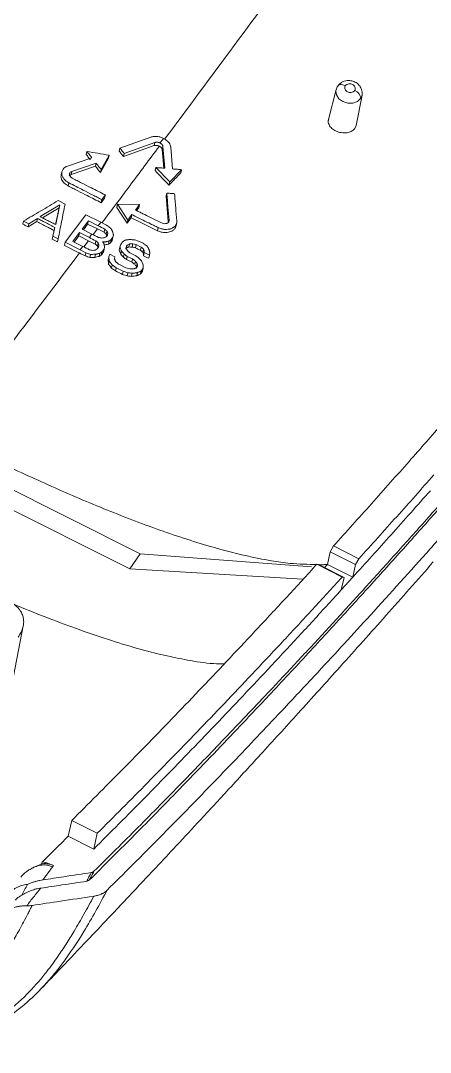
# Model space of a CAD drawing. Header units: inches. Extents: x 1631 to 3663, y 1126 to 1454.
# Drawn here: x 2001.33 to 2016.92, y 1200.53 to 1239.83 of the extents above; entities that cross this region are included whole.
import ezdxf

# ---------------------------------------------------------------- set-up
doc = ezdxf.new("R2010")
doc.units = ezdxf.units.IN
doc.header["$LTSCALE"] = 15

msp = doc.modelspace()

# ---------------------------------------------------------------- linework, layer by layer
at = {"color": 7, "linetype": 'Continuous', "lineweight": 15}
for p, q in [((2013.332, 1237.202), (2013.043, 1236.061)), ((2014.097, 1235.834), (2014.318, 1236.983)), ((2014.091, 1235.835), (2014.046, 1235.72)), ((2005.102, 1234.976), (2006.277, 1235.388)), ((2006.439, 1235.185), (2005.265, 1234.772)), ((2006.413, 1235.066), (2006.439, 1235.185)), ((2003.85, 1234.846), (2003.823, 1234.727)), ((2005.102, 1234.976), (2005.076, 1234.857)), ((2005.238, 1234.653), (2006.413, 1235.066)), ((2005.265, 1234.772), (2005.238, 1234.653)), ((2006.744, 1235.032), (2006.717, 1234.913)), ((2006.775, 1234.209), (2006.717, 1234.913)), ((2006.812, 1234.205), (2006.744, 1235.032)), ((2007.038, 1235.006), (2007.106, 1234.179)), ((2003.111, 1234.287), (2004.039, 1234.606)), ((2004.201, 1234.401), (2003.273, 1234.081)), ((2004.201, 1234.401), (2004.174, 1234.282)), ((2004.364, 1234.044), (2004.666, 1234.584)), ((2004.692, 1234.703), (2004.39, 1234.163)), ((2004.692, 1234.703), (2004.666, 1234.584)), ((2002.898, 1234.073), (2002.871, 1233.953)), ((2003.247, 1233.962), (2004.174, 1234.282)), ((2003.273, 1234.081), (2003.247, 1233.962)), ((2004.39, 1234.163), (2004.364, 1234.044)), ((2006.442, 1234.116), (2006.468, 1234.235)), ((2007.001, 1233.683), (2006.468, 1234.235)), ((2007.449, 1234.15), (2007.001, 1233.683)), ((2007.423, 1234.031), (2007.449, 1234.15)), ((2003.136, 1233.533), (2003.162, 1233.652)), ((2006.974, 1233.564), (2007.001, 1233.683)), ((2004.552, 1233.186), (2004.421, 1233.01)), ((2004.552, 1233.186), (2004.526, 1233.067)), ((2006.864, 1233.141), (2006.89, 1233.26)), ((2002.819, 1232.814), (2002.071, 1232.363)), ((2002.663, 1232.059), (2002.819, 1232.814)), ((2002.755, 1232.971), (2003.018, 1232.836)), ((2002.819, 1232.814), (2002.792, 1232.695)), ((2004.394, 1232.891), (2004.526, 1233.067)), ((2004.421, 1233.01), (2004.394, 1232.891)), ((2005.014, 1232.833), (2004.987, 1232.714)), ((2005.41, 1232.233), (2005.014, 1232.833)), ((2005.014, 1232.833), (2005.849, 1232.818)), ((2005.849, 1232.818), (2005.695, 1232.613)), ((2005.822, 1232.699), (2005.849, 1232.818)), ((2006.945, 1232.173), (2006.864, 1233.141)), ((2002.163, 1232.315), (2002.792, 1232.695)), ((2002.792, 1232.695), (2002.661, 1232.059)), ((2003.02, 1231.383), (2003.808, 1232.434)), ((2003.808, 1232.434), (2004.379, 1232.146)), ((2005.564, 1232.438), (2005.411, 1232.233)), ((2005.537, 1232.319), (2005.564, 1232.438)), ((2005.822, 1232.699), (2005.741, 1232.591)), ((2001.441, 1232.193), (2001.415, 1232.074)), ((2001.638, 1232.091), (2001.441, 1232.193)), ((2001.612, 1231.972), (2001.944, 1232.171)), ((2001.638, 1232.091), (2001.612, 1231.972)), ((2001.971, 1232.29), (2001.638, 1232.091)), ((2001.971, 1232.29), (2001.944, 1232.171)), ((2003.905, 1232.2), (2003.67, 1231.887)), ((2003.716, 1231.864), (2003.878, 1232.08)), ((2003.905, 1232.2), (2003.878, 1232.08)), ((2003.878, 1232.08), (2004.252, 1231.893)), ((2004.278, 1232.012), (2003.905, 1232.2)), ((2004.379, 1232.146), (2004.599, 1232.036)), ((2005.384, 1232.114), (2005.41, 1232.233)), ((2007.238, 1231.991), (2007.267, 1232.121)), ((2002.602, 1231.833), (2002.533, 1231.498)), ((2002.559, 1231.617), (2002.533, 1231.498)), ((2002.559, 1231.617), (2002.629, 1231.952)), ((2002.757, 1231.517), (2002.559, 1231.617)), ((2002.602, 1231.833), (2002.629, 1231.952)), ((2003.569, 1231.752), (2003.318, 1231.417)), ((2003.364, 1231.394), (2003.543, 1231.633)), ((2003.569, 1231.752), (2003.543, 1231.633)), ((2003.543, 1231.633), (2003.916, 1231.445)), ((2003.943, 1231.564), (2003.569, 1231.752)), ((2003.67, 1231.886), (2004.043, 1231.699)), ((2004.252, 1231.893), (2004.504, 1231.766)), ((2004.531, 1231.885), (2004.504, 1231.766)), ((2004.613, 1231.813), (2004.586, 1231.694)), ((2004.628, 1231.652), (2004.595, 1231.607)), ((2004.645, 1231.735), (2004.619, 1231.616)), ((2004.86, 1231.659), (2004.843, 1231.575)), ((2006.536, 1231.826), (2006.562, 1231.945)), ((2002.533, 1231.498), (2002.73, 1231.398)), ((2002.757, 1231.517), (2002.73, 1231.398)), ((2003.02, 1231.383), (2002.994, 1231.264)), ((2002.994, 1231.264), (2003.565, 1230.976)), ((2003.591, 1231.096), (2003.02, 1231.383)), ((2003.318, 1231.417), (2003.692, 1231.229)), ((2003.916, 1231.445), (2004.169, 1231.319)), ((2004.169, 1231.319), (2004.196, 1231.438)), ((2004.293, 1231.205), (2004.243, 1231.138)), ((2004.278, 1231.366), (2004.251, 1231.247)), ((2004.31, 1231.288), (2004.284, 1231.169)), ((2004.525, 1231.212), (2004.508, 1231.128)), ((2004.666, 1231.316), (2004.693, 1231.436)), ((2004.776, 1231.486), (2004.693, 1231.436)), ((2004.749, 1231.367), (2004.776, 1231.486)), ((2004.816, 1231.456), (2004.749, 1231.367)), ((2004.843, 1231.575), (2004.776, 1231.486)), ((2004.816, 1231.456), (2004.843, 1231.575)), ((2005.078, 1231.081), (2005.105, 1231.2)), ((2005.105, 1231.2), (2005.139, 1231.307)), ((2005.139, 1231.306), (2005.206, 1231.396)), ((2005.206, 1231.396), (2005.306, 1231.469)), ((2005.354, 1231.231), (2005.336, 1231.147)), ((2005.387, 1231.276), (2005.354, 1231.231)), ((2005.361, 1231.156), (2005.387, 1231.276)), ((2005.47, 1231.326), (2005.387, 1231.275)), ((2005.444, 1231.207), (2005.47, 1231.326)), ((2005.577, 1231.203), (2005.603, 1231.322)), ((2005.719, 1231.296), (2005.603, 1231.322)), ((2005.671, 1231.473), (2005.819, 1231.43)), ((2005.697, 1231.176), (2005.719, 1231.296)), ((2005.917, 1231.199), (2005.719, 1231.296)), ((2005.819, 1231.43), (2005.985, 1231.349)), ((2005.891, 1231.079), (2005.917, 1231.199)), ((2003.811, 1230.985), (2003.591, 1231.096)), ((2003.784, 1230.866), (2003.811, 1230.985)), ((2003.966, 1230.806), (2003.993, 1230.925)), ((2004.148, 1230.807), (2004.175, 1230.926)), ((2004.314, 1230.847), (2004.341, 1230.966)), ((2004.424, 1231.017), (2004.341, 1230.966)), ((2004.397, 1230.898), (2004.424, 1231.017)), ((2004.508, 1231.128), (2004.424, 1231.017)), ((2004.481, 1231.009), (2004.508, 1231.128)), ((2004.661, 1230.706), (2004.687, 1230.825)), ((2004.687, 1230.825), (2004.721, 1230.931)), ((2004.703, 1230.664), (2004.687, 1230.825)), ((2004.721, 1230.931), (2004.919, 1230.833)), ((2004.919, 1230.833), (2004.902, 1230.749)), ((2005.143, 1230.927), (2005.17, 1231.046)), ((2005.242, 1230.817), (2005.268, 1230.936)), ((2005.336, 1231.147), (2005.402, 1231.054)), ((2005.384, 1230.849), (2005.357, 1230.73)), ((2005.582, 1230.752), (2005.384, 1230.849)), ((2005.484, 1230.983), (2005.683, 1230.886)), ((2005.973, 1231.009), (2006, 1231.128)), ((2006.005, 1230.871), (2006.032, 1230.99)), ((2006.006, 1230.932), (2006.032, 1231.051)), ((2006.032, 1230.99), (2006.032, 1231.051)), ((2006.23, 1230.894), (2006.032, 1230.99)), ((2006.204, 1230.774), (2006.23, 1230.894)), ((2006.247, 1230.977), (2006.23, 1230.894)), ((2004.676, 1230.545), (2004.703, 1230.664)), ((2004.791, 1230.397), (2004.818, 1230.516)), ((2004.939, 1230.293), (2004.966, 1230.412)), ((2005.23, 1230.283), (2004.966, 1230.412)), ((2005.066, 1230.546), (2005.331, 1230.417)), ((2005.331, 1230.417), (2005.48, 1230.374)), ((2005.556, 1230.632), (2005.582, 1230.752)), ((2005.671, 1230.546), (2005.697, 1230.665)), ((2005.729, 1230.405), (2005.779, 1230.472)), ((2005.737, 1230.453), (2005.763, 1230.572)), ((2005.831, 1230.783), (2005.93, 1230.674)), ((2005.93, 1230.674), (2005.995, 1230.52)), ((2005.204, 1230.164), (2005.23, 1230.283)), ((2005.412, 1230.225), (2005.23, 1230.283)), ((2005.386, 1230.105), (2005.412, 1230.225)), ((2005.551, 1230.086), (2005.578, 1230.205)), ((2005.751, 1230.111), (2005.777, 1230.23)), ((2005.883, 1230.168), (2005.91, 1230.287)), ((2005.994, 1230.399), (2005.91, 1230.287)), ((2005.967, 1230.279), (2005.994, 1230.399)), ((2005.88, 1219.519), (1998.313, 1223.318)), ((1997.923, 1222.74), (2005.489, 1218.942)), ((2013.233, 1219.818), (2013.111, 1219.594)), ((2014.199, 1219.333), (2013.233, 1219.818)), ((2005.489, 1218.942), (2005.88, 1219.519)), ((2012.401, 1219.022), (2005.88, 1219.519)), ((2013.11, 1219.594), (2013.003, 1219.113)), ((2013.11, 1219.594), (2014.076, 1219.109)), ((2012.597, 1219.119), (2013.563, 1218.634)), ((2012.668, 1219.107), (2012.597, 1219.119)), ((2013.633, 1218.623), (2012.668, 1219.107)), ((2013.003, 1219.113), (2012.895, 1218.994)), ((2013.003, 1219.113), (2013.969, 1218.629)), ((2014.076, 1219.109), (2013.969, 1218.629)), ((2014.199, 1219.333), (2014.076, 1219.109)), ((2005.489, 1218.942), (2012.071, 1218.548)), ((2013.526, 1218.142), (2013.969, 1218.629)), ((2013.526, 1218.142), (2013.633, 1218.623)), ((2013.633, 1218.623), (2013.563, 1218.634)), ((2000.614, 1212.544), (2001.429, 1216.773)), ((2003.273, 1209.363), (2003.139, 1208.762)), ((2003.273, 1209.363), (2004.244, 1208.876)), ((2004.244, 1208.876), (2004.11, 1208.274)), ((2003.139, 1208.762), (2004.11, 1208.274)), ((2002.538, 1207.594), (2002.578, 1207.644))]:
    msp.add_line(p, q, dxfattribs=at)
at = {"color": 8, "linetype": 'Continuous', "lineweight": 15}
for p, q in [((2014.318, 1236.983), (2014.267, 1236.86)), ((2006.966, 1232.168), (2006.978, 1232.222)), ((2004.252, 1231.893), (2004.089, 1231.676)), ((2003.916, 1231.445), (2003.737, 1231.207))]:
    msp.add_line(p, q, dxfattribs=at)
at = {"color": 7, "linetype": 'Continuous', "lineweight": 15, "flags": 128}
for points in [[(2014.267, 1236.86), (2014.145, 1236.746), (2013.973, 1236.684), (2013.779, 1236.682), (2013.592, 1236.741), (2013.439, 1236.852), (2013.345, 1236.999), (2013.324, 1237.158), (2013.379, 1237.306)], [(2013.379, 1237.306), (2013.393, 1237.337), (2013.415, 1237.362), (2013.447, 1237.38), (2013.485, 1237.39), (2013.53, 1237.391), (2013.579, 1237.384), (2013.63, 1237.37), (2013.681, 1237.347)]]:
    msp.add_lwpolyline(points, dxfattribs=at)
at = {"color": 7, "linetype": 'Continuous', "lineweight": 15}
msp.add_arc((2013.921, 1236.841), 0.347, 3.1862, 69.5197, dxfattribs=at)
for points, knots in [([(1981.642, 1239.317), (1981.941, 1239.78), (1982.544, 1240.713), (1983.463, 1242.125), (1984.402, 1243.555), (1985.356, 1244.999), (1986.8, 1247.169), (1989.466, 1251.125), (1992.549, 1255.589), (1995.496, 1259.763), (1997.591, 1262.69), (1999.4, 1265.195), (2001.627, 1268.266), (2003.797, 1271.257), (2006.501, 1275.008), (2008.951, 1278.424), (2011.506, 1282.008), (2013.57, 1284.925), (2015.213, 1287.266), (2016.436, 1289.018), (2017.853, 1291.061), (2019.402, 1293.312), (2021.001, 1295.66), (2022.072, 1297.249), (2022.73, 1298.229), (2023.176, 1298.897), (2023.757, 1299.769), (2024.473, 1300.849), (2024.996, 1301.643), (2025.28, 1302.074)], [0, 0, 0, 0, 0.024375, 0.04917, 0.074294, 0.09966, 0.125172, 0.188406, 0.307867, 0.360243, 0.408706, 0.462731, 0.492231, 0.568902, 0.616084, 0.678306, 0.732544, 0.780526, 0.80657, 0.832262, 0.853489, 0.890057, 0.922134, 0.945079, 0.950988, 0.959422, 0.970385, 0.983897, 1, 1, 1, 1]), ([(1982.405, 1239.225), (1982.661, 1239.622), (1983.197, 1240.452), (1984.043, 1241.752), (1984.964, 1243.159), (1987.14, 1246.457), (1990.167, 1250.949), (1993.562, 1255.849), (1996.308, 1259.741), (1999.106, 1263.647), (2002.717, 1268.621), (2006.085, 1273.275), (2008.863, 1277.145), (2010.473, 1279.396), (2011.749, 1281.188), (2012.716, 1282.55), (2013.651, 1283.872), (2014.999, 1285.781), (2016.714, 1288.227), (2018.757, 1291.173), (2020.581, 1293.83), (2022.162, 1296.158), (2023.476, 1298.112), (2024.515, 1299.67), (2025.281, 1300.825), (2025.7, 1301.461), (2025.865, 1301.71)], [0, 0, 0, 0, 0.0210198, 0.0438951, 0.0686716, 0.0953806, 0.2180661, 0.3058069, 0.3544958, 0.4242617, 0.5132229, 0.6163416, 0.6603651, 0.7005883, 0.7221531, 0.7425558, 0.7620306, 0.7807628, 0.825918, 0.8659005, 0.9013625, 0.9316361, 0.9565163, 0.9761728, 0.9906733, 1, 1, 1, 1]), ([(2014.321, 1236.999), (2014.324, 1237.035), (2014.329, 1237.102), (2014.303, 1237.221), (2014.233, 1237.354), (2014.118, 1237.455), (2013.99, 1237.519), (2013.875, 1237.546), (2013.75, 1237.548), (2013.634, 1237.524), (2013.514, 1237.468), (2013.457, 1237.404), (2013.427, 1237.37)], [0, 0, 0, 0, 0.0828463, 0.1573735, 0.2774097, 0.4223316, 0.4969399, 0.6101186, 0.68694, 0.7786206, 0.8842062, 1, 1, 1, 1]), ([(2013.427, 1237.37), (2013.404, 1237.342), (2013.356, 1237.285), (2013.337, 1237.214), (2013.327, 1237.178)], [0, 0, 0, 0, 0.4992877, 1, 1, 1, 1]), ([(2014.042, 1237.166), (2014.015, 1237.127), (2013.962, 1237.098), (2013.853, 1237.086), (2013.803, 1237.1), (2013.733, 1237.135), (2013.694, 1237.166), (2013.652, 1237.253), (2013.655, 1237.308), (2013.681, 1237.347)], [0, 0, 0, 0, 0.25, 0.25, 0.5, 0.5, 0.75, 0.75, 1, 1, 1, 1]), ([(2013.681, 1237.347), (2013.708, 1237.387), (2013.762, 1237.415), (2013.87, 1237.427), (2013.921, 1237.413), (2013.991, 1237.378), (2014.03, 1237.347), (2014.071, 1237.26), (2014.069, 1237.206), (2014.042, 1237.166)], [0, 0, 0, 0, 0.25, 0.25, 0.5, 0.5, 0.75, 0.75, 1, 1, 1, 1]), ([(2013.051, 1236.058), (2013.045, 1236.045), (2013.019, 1235.986), (2013.048, 1235.887), (2013.107, 1235.788), (2013.191, 1235.699), (2013.329, 1235.61), (2013.53, 1235.551), (2013.737, 1235.549), (2013.889, 1235.594), (2013.989, 1235.656), (2014.026, 1235.698), (2014.046, 1235.72)], [0, 0, 0, 0, 0.041044, 0.178791, 0.253308, 0.323747, 0.45181, 0.587845, 0.722813, 0.85286, 0.924343, 1, 1, 1, 1]), ([(2006.277, 1235.388), (2006.297, 1235.394), (2006.337, 1235.406), (2006.401, 1235.416), (2006.466, 1235.419), (2006.531, 1235.414), (2006.595, 1235.404), (2006.655, 1235.389), (2006.713, 1235.369), (2006.749, 1235.352), (2006.767, 1235.344)], [0, 0, 0, 0, 0.137509, 0.271384, 0.401652, 0.528341, 0.651485, 0.771117, 0.887274, 1, 1, 1, 1]), ([(2006.439, 1235.185), (2006.452, 1235.188), (2006.478, 1235.196), (2006.52, 1235.197), (2006.561, 1235.193), (2006.6, 1235.183), (2006.624, 1235.172), (2006.635, 1235.167)], [0, 0, 0, 0, 0.2191556, 0.4286112, 0.6284796, 0.8188918, 1, 1, 1, 1]), ([(2006.635, 1235.167), (2006.645, 1235.162), (2006.665, 1235.151), (2006.691, 1235.13), (2006.716, 1235.104), (2006.737, 1235.07), (2006.741, 1235.045), (2006.744, 1235.032)], [0, 0, 0, 0, 0.16668, 0.330982, 0.498143, 0.748545, 1, 1, 1, 1]), ([(2006.767, 1235.344), (2006.767, 1235.344), (2006.795, 1235.33), (2006.85, 1235.297), (2006.922, 1235.237), (2006.981, 1235.167), (2007.024, 1235.088), (2007.033, 1235.033), (2007.038, 1235.006)], [0, 0, 0, 0, 0.00061, 0.182899, 0.373841, 0.573586, 0.782267, 1, 1, 1, 1]), ([(2004.039, 1234.606), (2004.029, 1234.618), (2004.011, 1234.64), (2003.975, 1234.683), (2003.935, 1234.739), (2003.89, 1234.796), (2003.863, 1234.829), (2003.85, 1234.846)], [0, 0, 0, 0, 0.145187, 0.288789, 0.571836, 0.784428, 1, 1, 1, 1]), ([(2003.85, 1234.846), (2003.988, 1234.822), (2004.269, 1234.774), (2004.55, 1234.727), (2004.692, 1234.703)], [0, 0, 0, 0, 0.493327, 1, 1, 1, 1]), ([(2005.076, 1234.857), (2005.084, 1234.847), (2005.099, 1234.828), (2005.131, 1234.792), (2005.165, 1234.743), (2005.203, 1234.694), (2005.227, 1234.667), (2005.238, 1234.653)], [0, 0, 0, 0, 0.144461, 0.288922, 0.57403, 0.786636, 1, 1, 1, 1]), ([(2005.265, 1234.772), (2005.257, 1234.782), (2005.241, 1234.802), (2005.209, 1234.837), (2005.176, 1234.886), (2005.137, 1234.935), (2005.114, 1234.962), (2005.102, 1234.976)], [0, 0, 0, 0, 0.145855, 0.291709, 0.574589, 0.78595, 1, 1, 1, 1]), ([(2006.609, 1235.048), (2006.597, 1235.053), (2006.574, 1235.064), (2006.534, 1235.074), (2006.493, 1235.078), (2006.451, 1235.076), (2006.426, 1235.069), (2006.413, 1235.066)], [0, 0, 0, 0, 0.182782, 0.374032, 0.5739, 0.782518, 1, 1, 1, 1]), ([(2006.717, 1234.913), (2006.716, 1234.921), (2006.713, 1234.938), (2006.702, 1234.964), (2006.683, 1234.992), (2006.653, 1235.023), (2006.624, 1235.039), (2006.609, 1235.048)], [0, 0, 0, 0, 0.1683872, 0.3338317, 0.5014966, 0.7510372, 1, 1, 1, 1]), ([(2003.823, 1234.727), (2003.853, 1234.69), (2003.9, 1234.632), (2003.951, 1234.56), (2003.975, 1234.533), (2003.98, 1234.526)], [0, 0, 0, 0, 0.559796, 0.898713, 1, 1, 1, 1]), ([(2004.39, 1234.163), (2004.381, 1234.174), (2004.363, 1234.197), (2004.326, 1234.239), (2004.287, 1234.295), (2004.242, 1234.352), (2004.215, 1234.385), (2004.201, 1234.401)], [0, 0, 0, 0, 0.144585, 0.28765, 0.569917, 0.782848, 1, 1, 1, 1]), ([(2002.874, 1233.953), (2002.87, 1233.938), (2002.857, 1233.883), (2002.878, 1233.796), (2002.927, 1233.706), (2003.001, 1233.616), (2003.082, 1233.566), (2003.136, 1233.533)], [0, 0, 0, 0, 0.104092, 0.380933, 0.540179, 0.696599, 1, 1, 1, 1]), ([(2003.162, 1233.652), (2003.144, 1233.662), (2003.108, 1233.682), (2003.058, 1233.718), (2003.013, 1233.758), (2002.974, 1233.801), (2002.941, 1233.847), (2002.91, 1233.907), (2002.889, 1233.984), (2002.891, 1234.081), (2002.925, 1234.14), (2002.943, 1234.171)], [0, 0, 0, 0, 0.080349, 0.1615793, 0.2437215, 0.3268055, 0.4108597, 0.4959121, 0.6392706, 0.8072987, 1, 1, 1, 1]), ([(2003.206, 1234.035), (2003.201, 1234.027), (2003.19, 1234.011), (2003.184, 1233.984), (2003.185, 1233.955), (2003.197, 1233.916), (2003.228, 1233.868), (2003.272, 1233.841), (2003.294, 1233.827)], [0, 0, 0, 0, 0.128614, 0.251965, 0.375092, 0.503033, 0.75198, 1, 1, 1, 1]), ([(2003.273, 1234.081), (2003.26, 1234.076), (2003.232, 1234.064), (2003.215, 1234.045), (2003.206, 1234.035)], [0, 0, 0, 0, 0.499674, 1, 1, 1, 1]), ([(2004.174, 1234.282), (2004.183, 1234.271), (2004.202, 1234.249), (2004.238, 1234.206), (2004.278, 1234.149), (2004.323, 1234.093), (2004.35, 1234.06), (2004.364, 1234.044)], [0, 0, 0, 0, 0.144479, 0.287962, 0.572976, 0.785967, 1, 1, 1, 1]), ([(2006.974, 1233.564), (2006.884, 1233.658), (2006.706, 1233.841), (2006.529, 1234.026), (2006.442, 1234.116)], [0, 0, 0, 0, 0.510879, 1, 1, 1, 1]), ([(2006.468, 1234.235), (2006.485, 1234.233), (2006.517, 1234.23), (2006.581, 1234.221), (2006.656, 1234.22), (2006.738, 1234.213), (2006.787, 1234.208), (2006.812, 1234.205)], [0, 0, 0, 0, 0.14407, 0.286641, 0.568095, 0.781306, 1, 1, 1, 1]), ([(2007.106, 1234.179), (2007.122, 1234.178), (2007.155, 1234.174), (2007.219, 1234.166), (2007.294, 1234.165), (2007.376, 1234.158), (2007.425, 1234.153), (2007.449, 1234.15)], [0, 0, 0, 0, 0.144421, 0.287349, 0.569442, 0.782468, 1, 1, 1, 1]), ([(2004.421, 1233.01), (2004.362, 1233.04), (2004.244, 1233.1), (2004.007, 1233.223), (2003.737, 1233.356), (2003.435, 1233.51), (2003.254, 1233.604), (2003.162, 1233.652)], [0, 0, 0, 0, 0.14067, 0.28134, 0.565924, 0.781812, 1, 1, 1, 1]), ([(2003.294, 1233.827), (2003.355, 1233.796), (2003.476, 1233.733), (2003.718, 1233.607), (2003.989, 1233.473), (2004.287, 1233.322), (2004.464, 1233.231), (2004.552, 1233.186)], [0, 0, 0, 0, 0.145232, 0.290465, 0.576883, 0.789367, 1, 1, 1, 1]), ([(2003.136, 1233.533), (2003.197, 1233.501), (2003.318, 1233.439), (2003.56, 1233.313), (2003.831, 1233.179), (2004.129, 1233.027), (2004.306, 1232.936), (2004.394, 1232.891)], [0, 0, 0, 0, 0.145251, 0.290503, 0.57691, 0.789377, 1, 1, 1, 1]), ([(2006.978, 1232.222), (2006.963, 1232.392), (2006.934, 1232.738), (2006.905, 1233.084), (2006.89, 1233.26)], [0, 0, 0, 0, 0.494208, 1, 1, 1, 1]), ([(2006.89, 1233.26), (2006.904, 1233.259), (2006.933, 1233.256), (2006.988, 1233.248), (2007.053, 1233.248), (2007.122, 1233.242), (2007.164, 1233.237), (2007.185, 1233.235)], [0, 0, 0, 0, 0.145678, 0.291357, 0.574521, 0.786079, 1, 1, 1, 1]), ([(2007.185, 1233.235), (2007.199, 1233.06), (2007.229, 1232.714), (2007.258, 1232.369), (2007.272, 1232.198)], [0, 0, 0, 0, 0.505506, 1, 1, 1, 1]), ([(2016.111, 1223.04), (2016.54, 1223.527), (2017.399, 1224.502), (2018.679, 1225.973), (2019.954, 1227.452), (2021.223, 1228.939), (2022.485, 1230.433), (2023.742, 1231.935), (2024.574, 1232.942), (2024.991, 1233.446)], [0, 0, 0, 0, 0.142916, 0.285811, 0.428684, 0.571539, 0.714375, 0.857195, 1, 1, 1, 1]), ([(2001.441, 1232.193), (2001.658, 1232.321), (2002.096, 1232.58), (2002.534, 1232.84), (2002.755, 1232.971)], [0, 0, 0, 0, 0.4958492, 1, 1, 1, 1]), ([(2003.018, 1232.836), (2002.974, 1232.615), (2002.887, 1232.175), (2002.8, 1231.736), (2002.757, 1231.517)], [0, 0, 0, 0, 0.500589, 1, 1, 1, 1]), ([(2005.384, 1232.114), (2005.317, 1232.215), (2005.184, 1232.415), (2005.052, 1232.615), (2004.987, 1232.714)], [0, 0, 0, 0, 0.508452, 1, 1, 1, 1]), ([(2006.562, 1231.945), (2006.514, 1231.969), (2006.418, 1232.016), (2006.226, 1232.108), (2006.012, 1232.217), (2005.776, 1232.334), (2005.634, 1232.403), (2005.564, 1232.438)], [0, 0, 0, 0, 0.144723, 0.289446, 0.575609, 0.788466, 1, 1, 1, 1]), ([(2005.695, 1232.613), (2005.742, 1232.59), (2005.837, 1232.543), (2006.027, 1232.451), (2006.241, 1232.342), (2006.479, 1232.225), (2006.622, 1232.155), (2006.694, 1232.121)], [0, 0, 0, 0, 0.142434, 0.284868, 0.570356, 0.784934, 1, 1, 1, 1]), ([(2001.415, 1232.074), (2001.433, 1232.064), (2001.471, 1232.044), (2001.537, 1232.011), (2001.584, 1231.986), (2001.612, 1231.971)], [0, 0, 0, 0, 0.287896, 0.574073, 1, 1, 1, 1]), ([(2001.944, 1232.171), (2001.976, 1232.155), (2002.039, 1232.122), (2002.165, 1232.055), (2002.307, 1231.986), (2002.463, 1231.906), (2002.556, 1231.857), (2002.602, 1231.833)], [0, 0, 0, 0, 0.144657, 0.289314, 0.575323, 0.788212, 1, 1, 1, 1]), ([(2002.629, 1231.952), (2002.597, 1231.969), (2002.534, 1232.001), (2002.408, 1232.067), (2002.267, 1232.137), (2002.111, 1232.217), (2002.017, 1232.266), (2001.971, 1232.29)], [0, 0, 0, 0, 0.143827, 0.287654, 0.5736, 0.7868, 1, 1, 1, 1]), ([(2002.071, 1232.363), (2002.099, 1232.348), (2002.155, 1232.319), (2002.266, 1232.26), (2002.394, 1232.197), (2002.535, 1232.125), (2002.62, 1232.081), (2002.663, 1232.059)], [0, 0, 0, 0, 0.141959, 0.283918, 0.568854, 0.783769, 1, 1, 1, 1]), ([(2004.599, 1232.036), (2004.606, 1232.031), (2004.62, 1232.021), (2004.648, 1232.002), (2004.69, 1231.97), (2004.725, 1231.945), (2004.747, 1231.931)], [0, 0, 0, 0, 0.141989, 0.283978, 0.569082, 1, 1, 1, 1]), ([(2007.222, 1232.023), (2007.212, 1232.01), (2007.191, 1231.986), (2007.153, 1231.955), (2007.111, 1231.93), (2007.068, 1231.91), (2007.024, 1231.895), (2006.981, 1231.885), (2006.911, 1231.874), (2006.811, 1231.873), (2006.68, 1231.895), (2006.601, 1231.929), (2006.562, 1231.945)], [0, 0, 0, 0, 0.085421, 0.166299, 0.242636, 0.314436, 0.381702, 0.444439, 0.502654, 0.672288, 0.837991, 1, 1, 1, 1]), ([(2006.958, 1232.152), (2006.951, 1232.144), (2006.938, 1232.129), (2006.911, 1232.112), (2006.879, 1232.1), (2006.832, 1232.091), (2006.766, 1232.092), (2006.718, 1232.111), (2006.694, 1232.121)], [0, 0, 0, 0, 0.130565, 0.255379, 0.379625, 0.508526, 0.754673, 1, 1, 1, 1]), ([(2006.978, 1232.222), (2006.978, 1232.209), (2006.978, 1232.184), (2006.964, 1232.163), (2006.958, 1232.152)], [0, 0, 0, 0, 0.5010351, 1, 1, 1, 1]), ([(2007.239, 1232.002), (2007.238, 1231.997), (2007.236, 1231.961), (2007.214, 1231.931), (2007.195, 1231.904)], [0, 0, 0, 0, 0.140631, 1, 1, 1, 1]), ([(2004.504, 1231.766), (2004.508, 1231.762), (2004.516, 1231.756), (2004.532, 1231.743), (2004.555, 1231.72), (2004.575, 1231.704), (2004.586, 1231.694)], [0, 0, 0, 0, 0.142588, 0.285177, 0.568423, 1, 1, 1, 1]), ([(2004.586, 1231.694), (2004.588, 1231.69), (2004.591, 1231.683), (2004.598, 1231.67), (2004.604, 1231.65), (2004.612, 1231.632), (2004.616, 1231.622), (2004.619, 1231.616)], [0, 0, 0, 0, 0.146191, 0.292381, 0.568163, 0.778116, 1, 1, 1, 1]), ([(2004.747, 1231.931), (2004.75, 1231.925), (2004.758, 1231.912), (2004.774, 1231.89), (2004.791, 1231.856), (2004.81, 1231.825), (2004.822, 1231.807), (2004.828, 1231.798)], [0, 0, 0, 0, 0.144156, 0.288312, 0.571983, 0.784356, 1, 1, 1, 1]), ([(2004.828, 1231.798), (2004.83, 1231.791), (2004.833, 1231.779), (2004.84, 1231.756), (2004.845, 1231.72), (2004.853, 1231.686), (2004.858, 1231.668), (2004.86, 1231.659)], [0, 0, 0, 0, 0.145629, 0.28863, 0.570597, 0.782207, 1, 1, 1, 1]), ([(2007.195, 1231.904), (2007.185, 1231.891), (2007.164, 1231.866), (2007.124, 1231.834), (2007.071, 1231.802), (2007, 1231.775), (2006.911, 1231.757), (2006.816, 1231.753), (2006.719, 1231.764), (2006.624, 1231.787), (2006.565, 1231.813), (2006.536, 1231.826)], [0, 0, 0, 0, 0.084763, 0.168626, 0.253044, 0.379154, 0.504817, 0.629486, 0.753968, 0.876983, 1, 1, 1, 1]), ([(2004.169, 1231.319), (2004.173, 1231.315), (2004.181, 1231.308), (2004.197, 1231.296), (2004.22, 1231.273), (2004.239, 1231.257), (2004.251, 1231.247)], [0, 0, 0, 0, 0.142595, 0.285191, 0.568399, 1, 1, 1, 1]), ([(2004.251, 1231.247), (2004.253, 1231.243), (2004.256, 1231.236), (2004.263, 1231.223), (2004.269, 1231.203), (2004.277, 1231.185), (2004.281, 1231.175), (2004.284, 1231.169)], [0, 0, 0, 0, 0.146132, 0.292264, 0.567841, 0.77781, 1, 1, 1, 1]), ([(2004.527, 1231.395), (2004.523, 1231.396), (2004.515, 1231.397), (2004.499, 1231.4), (2004.475, 1231.401), (2004.455, 1231.404), (2004.444, 1231.406)], [0, 0, 0, 0, 0.144074, 0.288148, 0.573189, 1, 1, 1, 1]), ([(2004.444, 1231.406), (2004.446, 1231.403), (2004.451, 1231.398), (2004.46, 1231.389), (2004.471, 1231.375), (2004.482, 1231.361), (2004.489, 1231.354), (2004.493, 1231.351)], [0, 0, 0, 0, 0.143916, 0.287832, 0.570589, 0.785294, 1, 1, 1, 1]), ([(2004.493, 1231.351), (2004.495, 1231.344), (2004.498, 1231.332), (2004.504, 1231.309), (2004.51, 1231.273), (2004.518, 1231.239), (2004.523, 1231.221), (2004.525, 1231.212)], [0, 0, 0, 0, 0.145605, 0.288563, 0.570446, 0.782058, 1, 1, 1, 1]), ([(2004.693, 1231.436), (2004.684, 1231.434), (2004.669, 1231.43), (2004.638, 1231.426), (2004.601, 1231.411), (2004.561, 1231.402), (2004.538, 1231.398), (2004.527, 1231.395)], [0, 0, 0, 0, 0.147167, 0.291342, 0.574221, 0.784904, 1, 1, 1, 1]), ([(2005.17, 1231.046), (2005.166, 1231.053), (2005.16, 1231.068), (2005.147, 1231.094), (2005.134, 1231.133), (2005.119, 1231.17), (2005.11, 1231.19), (2005.105, 1231.2)], [0, 0, 0, 0, 0.151848, 0.297799, 0.573886, 0.781615, 1, 1, 1, 1]), ([(2005.306, 1231.469), (2005.316, 1231.47), (2005.335, 1231.472), (2005.372, 1231.473), (2005.416, 1231.484), (2005.463, 1231.49), (2005.491, 1231.492), (2005.505, 1231.493)], [0, 0, 0, 0, 0.150127, 0.29561, 0.574133, 0.783158, 1, 1, 1, 1]), ([(2005.603, 1231.322), (2005.597, 1231.322), (2005.584, 1231.323), (2005.559, 1231.325), (2005.53, 1231.323), (2005.498, 1231.324), (2005.48, 1231.326), (2005.47, 1231.326)], [0, 0, 0, 0, 0.144313, 0.288625, 0.573343, 0.785897, 1, 1, 1, 1]), ([(2005.505, 1231.493), (2005.513, 1231.492), (2005.529, 1231.49), (2005.56, 1231.484), (2005.596, 1231.483), (2005.635, 1231.478), (2005.659, 1231.474), (2005.671, 1231.473)], [0, 0, 0, 0, 0.144606, 0.289212, 0.572374, 0.784787, 1, 1, 1, 1]), ([(2006, 1231.128), (2005.996, 1231.131), (2005.988, 1231.138), (2005.972, 1231.15), (2005.954, 1231.167), (2005.935, 1231.185), (2005.923, 1231.194), (2005.917, 1231.199)], [0, 0, 0, 0, 0.144547, 0.289094, 0.571401, 0.785701, 1, 1, 1, 1]), ([(2005.985, 1231.349), (2005.992, 1231.344), (2006.006, 1231.334), (2006.034, 1231.316), (2006.066, 1231.292), (2006.101, 1231.267), (2006.122, 1231.253), (2006.133, 1231.246)], [0, 0, 0, 0, 0.141957, 0.283914, 0.568612, 0.784306, 1, 1, 1, 1]), ([(2006.133, 1231.246), (2006.137, 1231.24), (2006.145, 1231.228), (2006.161, 1231.206), (2006.178, 1231.172), (2006.197, 1231.14), (2006.209, 1231.123), (2006.215, 1231.114)], [0, 0, 0, 0, 0.144707, 0.287478, 0.57041, 0.782767, 1, 1, 1, 1]), ([(2003.993, 1230.925), (2003.975, 1230.931), (2003.941, 1230.943), (2003.88, 1230.962), (2003.837, 1230.976), (2003.811, 1230.985)], [0, 0, 0, 0, 0.28574, 0.571218, 1, 1, 1, 1]), ([(2004.175, 1230.926), (2004.166, 1230.926), (2004.148, 1230.926), (2004.114, 1230.929), (2004.074, 1230.924), (2004.031, 1230.924), (2004.005, 1230.925), (2003.993, 1230.925)], [0, 0, 0, 0, 0.145277, 0.290555, 0.574941, 0.786544, 1, 1, 1, 1]), ([(2004.341, 1230.966), (2004.333, 1230.965), (2004.317, 1230.961), (2004.286, 1230.957), (2004.249, 1230.942), (2004.209, 1230.933), (2004.186, 1230.929), (2004.175, 1230.926)], [0, 0, 0, 0, 0.14747, 0.291826, 0.57474, 0.785213, 1, 1, 1, 1]), ([(2005.268, 1230.936), (2005.264, 1230.941), (2005.254, 1230.952), (2005.235, 1230.97), (2005.215, 1230.998), (2005.191, 1231.024), (2005.177, 1231.038), (2005.17, 1231.046)], [0, 0, 0, 0, 0.145736, 0.291472, 0.5722649, 0.7833492, 1, 1, 1, 1]), ([(2005.384, 1230.849), (2005.378, 1230.853), (2005.367, 1230.861), (2005.345, 1230.876), (2005.321, 1230.897), (2005.293, 1230.919), (2005.277, 1230.93), (2005.268, 1230.936)], [0, 0, 0, 0, 0.143819, 0.287637, 0.571211, 0.785606, 1, 1, 1, 1]), ([(2005.402, 1231.054), (2005.406, 1231.05), (2005.414, 1231.044), (2005.43, 1231.031), (2005.447, 1231.014), (2005.467, 1230.997), (2005.478, 1230.987), (2005.484, 1230.983)], [0, 0, 0, 0, 0.143493, 0.286986, 0.571813, 0.785906, 1, 1, 1, 1]), ([(2005.683, 1230.886), (2005.69, 1230.881), (2005.704, 1230.871), (2005.732, 1230.853), (2005.763, 1230.829), (2005.799, 1230.804), (2005.82, 1230.79), (2005.831, 1230.783)], [0, 0, 0, 0, 0.141838, 0.283675, 0.56832, 0.783127, 1, 1, 1, 1]), ([(2006.032, 1231.051), (2006.031, 1231.055), (2006.027, 1231.062), (2006.021, 1231.074), (2006.014, 1231.094), (2006.007, 1231.113), (2006.002, 1231.123), (2006, 1231.128)], [0, 0, 0, 0, 0.148861, 0.297722, 0.572276, 0.779742, 1, 1, 1, 1]), ([(2006.215, 1231.114), (2006.217, 1231.108), (2006.22, 1231.095), (2006.227, 1231.073), (2006.232, 1231.037), (2006.24, 1231.004), (2006.245, 1230.986), (2006.247, 1230.977)], [0, 0, 0, 0, 0.14574, 0.288557, 0.56984, 0.781244, 1, 1, 1, 1]), ([(2004.818, 1230.516), (2004.812, 1230.523), (2004.801, 1230.538), (2004.778, 1230.562), (2004.755, 1230.6), (2004.728, 1230.635), (2004.711, 1230.654), (2004.703, 1230.664)], [0, 0, 0, 0, 0.147127, 0.294254, 0.574356, 0.784215, 1, 1, 1, 1]), ([(2004.966, 1230.412), (2004.959, 1230.417), (2004.944, 1230.427), (2004.916, 1230.446), (2004.884, 1230.47), (2004.849, 1230.495), (2004.828, 1230.509), (2004.818, 1230.516)], [0, 0, 0, 0, 0.1444473, 0.2888946, 0.573519, 0.7867595, 1, 1, 1, 1]), ([(2004.902, 1230.749), (2004.905, 1230.744), (2004.909, 1230.733), (2004.919, 1230.715), (2004.929, 1230.684), (2004.94, 1230.656), (2004.947, 1230.641), (2004.951, 1230.634)], [0, 0, 0, 0, 0.144239, 0.288478, 0.57089, 0.782626, 1, 1, 1, 1]), ([(2004.951, 1230.634), (2004.957, 1230.629), (2004.968, 1230.621), (2004.99, 1230.606), (2005.014, 1230.585), (2005.042, 1230.564), (2005.058, 1230.552), (2005.066, 1230.546)], [0, 0, 0, 0, 0.1435273, 0.2870546, 0.5722889, 0.7861444, 1, 1, 1, 1]), ([(2005.697, 1230.665), (2005.692, 1230.669), (2005.681, 1230.677), (2005.659, 1230.692), (2005.634, 1230.713), (2005.607, 1230.734), (2005.59, 1230.746), (2005.582, 1230.752)], [0, 0, 0, 0, 0.143999, 0.287998, 0.571255, 0.785628, 1, 1, 1, 1]), ([(2005.71, 1230.489), (2005.707, 1230.494), (2005.694, 1230.514), (2005.681, 1230.532), (2005.671, 1230.546)], [0, 0, 0, 0, 0.237596, 1, 1, 1, 1]), ([(2005.763, 1230.572), (2005.76, 1230.576), (2005.753, 1230.585), (2005.741, 1230.6), (2005.727, 1230.624), (2005.712, 1230.646), (2005.702, 1230.658), (2005.697, 1230.665)], [0, 0, 0, 0, 0.147251, 0.294503, 0.572272, 0.781598, 1, 1, 1, 1]), ([(2005.779, 1230.472), (2005.778, 1230.477), (2005.777, 1230.487), (2005.773, 1230.502), (2005.771, 1230.529), (2005.767, 1230.552), (2005.764, 1230.565), (2005.763, 1230.572)], [0, 0, 0, 0, 0.150891, 0.301781, 0.572228, 0.777418, 1, 1, 1, 1]), ([(2005.995, 1230.52), (2005.995, 1230.514), (2005.995, 1230.503), (2005.996, 1230.484), (2005.994, 1230.451), (2005.994, 1230.422), (2005.994, 1230.407), (2005.994, 1230.399)], [0, 0, 0, 0, 0.146674, 0.2896205, 0.5702178, 0.7807327, 1, 1, 1, 1]), ([(2005.578, 1230.205), (2005.57, 1230.206), (2005.554, 1230.208), (2005.523, 1230.213), (2005.487, 1230.215), (2005.447, 1230.219), (2005.424, 1230.223), (2005.412, 1230.225)], [0, 0, 0, 0, 0.144589, 0.289177, 0.574827, 0.787494, 1, 1, 1, 1]), ([(2005.48, 1230.374), (2005.486, 1230.374), (2005.499, 1230.374), (2005.524, 1230.372), (2005.553, 1230.373), (2005.584, 1230.373), (2005.603, 1230.371), (2005.612, 1230.371)], [0, 0, 0, 0, 0.144965, 0.289931, 0.571751, 0.783641, 1, 1, 1, 1]), ([(2005.777, 1230.23), (2005.768, 1230.229), (2005.748, 1230.226), (2005.711, 1230.225), (2005.667, 1230.214), (2005.62, 1230.208), (2005.592, 1230.206), (2005.578, 1230.205)], [0, 0, 0, 0, 0.145439, 0.290878, 0.575085, 0.786476, 1, 1, 1, 1]), ([(2005.612, 1230.371), (2005.618, 1230.373), (2005.63, 1230.376), (2005.651, 1230.38), (2005.677, 1230.391), (2005.704, 1230.4), (2005.72, 1230.404), (2005.728, 1230.406)], [0, 0, 0, 0, 0.14843, 0.29686, 0.572803, 0.780748, 1, 1, 1, 1]), ([(2005.91, 1230.287), (2005.904, 1230.285), (2005.891, 1230.28), (2005.867, 1230.272), (2005.837, 1230.254), (2005.805, 1230.24), (2005.787, 1230.233), (2005.777, 1230.23)], [0, 0, 0, 0, 0.14639, 0.28974, 0.571804, 0.782784, 1, 1, 1, 1]), ([(2013.233, 1219.818), (2013.715, 1220.352), (2014.679, 1221.42), (2015.633, 1222.5), (2016.111, 1223.04)], [0, 0, 0, 0, 0.4996883, 1, 1, 1, 1]), ([(2017.056, 1222.527), (2016.584, 1221.995), (2015.635, 1220.925), (2014.679, 1219.866), (2014.199, 1219.333)], [0, 0, 0, 0, 0.497662, 1, 1, 1, 1]), ([(2013.969, 1218.629), (2014.454, 1219.165), (2015.441, 1220.258), (2016.42, 1221.362), (2016.918, 1221.924)], [0, 0, 0, 0, 0.4912444, 1, 1, 1, 1]), ([(2017.397, 1221.407), (2017.002, 1220.96), (2016.187, 1220.04), (2014.922, 1218.631), (2013.58, 1217.152), (2012.161, 1215.607), (2010.733, 1214.075), (2009.089, 1212.335), (2007.381, 1210.558), (2005.588, 1208.729), (2004.483, 1207.63), (2003.946, 1207.095)], [0, 0, 0, 0, 0.09025, 0.185847, 0.286795, 0.393097, 0.504756, 0.605839, 0.758748, 0.882493, 1, 1, 1, 1]), ([(2017.474, 1221.619), (2017.098, 1221.194), (2016.347, 1220.347), (2015.217, 1219.088), (2014.09, 1217.843), (2012.966, 1216.615), (2011.846, 1215.403), (2010.56, 1214.029), (2009.099, 1212.489), (2007.455, 1210.785), (2005.795, 1209.091), (2004.678, 1207.981), (2004.119, 1207.426)], [0, 0, 0, 0, 0.086533, 0.172616, 0.258187, 0.343185, 0.427546, 0.511205, 0.632252, 0.754358, 0.877097, 1, 1, 1, 1]), ([(2004.624, 1206.712), (2004.937, 1207.023), (2006.044, 1208.122), (2007.68, 1209.784), (2009.611, 1211.787), (2011.182, 1213.445), (2012.886, 1215.271), (2014.738, 1217.288), (2016.548, 1219.296), (2017.69, 1220.585), (2018.08, 1221.025)], [0, 0, 0, 0, 0.06844, 0.24156, 0.359109, 0.49509, 0.590429, 0.739647, 0.911167, 1, 1, 1, 1]), ([(2002.115, 1202.96), (2002.372, 1203.228), (2002.954, 1203.836), (2003.803, 1204.73), (2004.604, 1205.576), (2005.244, 1206.255), (2005.819, 1206.866), (2006.437, 1207.526), (2007.197, 1208.339), (2008.127, 1209.34), (2009.23, 1210.533), (2010.508, 1211.926), (2011.945, 1213.505), (2013.537, 1215.27), (2015.251, 1217.188), (2016.43, 1218.527), (2017.03, 1219.209)], [0, 0, 0, 0, 0.050799, 0.115381, 0.16829, 0.209731, 0.242426, 0.282766, 0.333546, 0.394644, 0.469567, 0.555495, 0.65226, 0.759692, 0.877635, 1, 1, 1, 1]), ([(2012.598, 1219.119), (2012.225, 1218.711), (2011.487, 1217.905), (2010.388, 1216.719), (2009.308, 1215.567), (2008.25, 1214.45), (2007.213, 1213.367), (2006.197, 1212.317), (2005.203, 1211.302), (2004.231, 1210.319), (2003.59, 1209.679), (2003.273, 1209.363)], [0, 0, 0, 0, 0.121821, 0.240962, 0.357424, 0.471209, 0.582316, 0.690747, 0.796504, 0.899588, 1, 1, 1, 1]), ([(2013.563, 1218.634), (2013.191, 1218.226), (2012.454, 1217.42), (2011.355, 1216.233), (2010.277, 1215.081), (2009.219, 1213.963), (2008.182, 1212.88), (2007.167, 1211.83), (2006.173, 1210.814), (2005.202, 1209.832), (2004.561, 1209.192), (2004.244, 1208.876)], [0, 0, 0, 0, 0.12182, 0.24096, 0.357421, 0.471205, 0.582312, 0.690744, 0.796501, 0.899586, 1, 1, 1, 1]), ([(2004.11, 1208.274), (2004.43, 1208.593), (2005.078, 1209.24), (2006.059, 1210.233), (2007.063, 1211.26), (2008.089, 1212.321), (2009.136, 1213.417), (2010.205, 1214.548), (2011.295, 1215.713), (2012.406, 1216.913), (2013.15, 1217.73), (2013.526, 1218.142)], [0, 0, 0, 0, 0.100356, 0.203397, 0.309126, 0.417543, 0.52865, 0.642448, 0.758939, 0.878122, 1, 1, 1, 1]), ([(2001.24, 1216.347), (2001.258, 1216.374), (2001.294, 1216.429), (2001.338, 1216.511), (2001.376, 1216.594), (2001.415, 1216.704), (2001.445, 1216.844), (2001.447, 1217.005), (2001.412, 1217.165), (2001.348, 1217.305), (2001.243, 1217.455), (2001.143, 1217.545), (2001.079, 1217.603)], [0, 0, 0, 0, 0.055576, 0.111682, 0.16842, 0.22589, 0.342619, 0.468147, 0.587823, 0.726546, 0.823696, 1, 1, 1, 1]), ([(2001.088, 1217.594), (2001.128, 1217.576), (2001.569, 1217.388), (2002.393, 1217.063), (2003.585, 1216.614), (2004.756, 1216.215), (2005.873, 1215.881), (2006.88, 1215.624), (2007.836, 1215.438), (2008.567, 1215.329), (2008.974, 1215.325), (2009.069, 1215.324)], [0, 0, 0, 0, 0.0147649, 0.1631799, 0.3037704, 0.454871, 0.596214, 0.718557, 0.8319712, 0.9605932, 1, 1, 1, 1]), ([(2002.094, 1207.678), (2002.069, 1207.671), (2002.006, 1207.652), (2001.891, 1207.609), (2001.766, 1207.55), (2001.683, 1207.5), (2001.647, 1207.478)], [0, 0, 0, 0, 0.161405, 0.40227, 0.746012, 1, 1, 1, 1]), ([(2002.538, 1207.594), (2002.512, 1207.605), (2002.463, 1207.627), (2002.389, 1207.65), (2002.281, 1207.671), (2002.125, 1207.668), (2001.952, 1207.627), (2001.789, 1207.561), (2001.699, 1207.508), (2001.647, 1207.478)], [0, 0, 0, 0, 0.091397, 0.174527, 0.248771, 0.445104, 0.665811, 0.811153, 1, 1, 1, 1]), ([(2002.123, 1207.708), (2002.129, 1207.722), (2002.14, 1207.749), (2002.151, 1207.776), (2002.157, 1207.79)], [0, 0, 0, 0, 0.4926552, 1, 1, 1, 1]), ([(2002.578, 1207.644), (2002.556, 1207.654), (2002.513, 1207.675), (2002.442, 1207.697), (2002.368, 1207.712), (2002.289, 1207.72), (2002.207, 1207.719), (2002.151, 1207.712), (2002.123, 1207.708)], [0, 0, 0, 0, 0.154046, 0.311787, 0.474309, 0.642604, 0.817569, 1, 1, 1, 1]), ([(2002.157, 1207.79), (2002.232, 1207.771), (2002.377, 1207.735), (2002.512, 1207.674), (2002.578, 1207.644)], [0, 0, 0, 0, 0.514119, 1, 1, 1, 1]), ([(2001.647, 1207.478), (2001.54, 1207.405), (2001.421, 1207.324), (2001.34, 1207.214), (2001.332, 1207.203)], [0, 0, 0, 0, 0.8957586, 1, 1, 1, 1]), ([(2002.18, 1207.1), (2002.208, 1207.14), (2002.264, 1207.222), (2002.356, 1207.343), (2002.45, 1207.466), (2002.509, 1207.551), (2002.538, 1207.594)], [0, 0, 0, 0, 0.2407759, 0.4897913, 0.7439474, 1, 1, 1, 1]), ([(2004.017, 1207.379), (2003.67, 1207.326), (2003.057, 1207.233), (2002.445, 1207.14), (2002.18, 1207.1)], [0, 0, 0, 0, 0.566994, 1, 1, 1, 1]), ([(2004.017, 1207.379), (2003.988, 1207.324), (2003.93, 1207.213), (2003.872, 1207.103), (2003.843, 1207.048)], [0, 0, 0, 0, 0.500222, 1, 1, 1, 1]), ([(2003.946, 1207.095), (2003.975, 1207.15), (2004.033, 1207.26), (2004.09, 1207.371), (2004.119, 1207.426)], [0, 0, 0, 0, 0.499791, 1, 1, 1, 1]), ([(2004.119, 1207.426), (2004.109, 1207.418), (2004.092, 1207.404), (2004.062, 1207.391), (2004.037, 1207.383), (2004.023, 1207.38), (2004.017, 1207.379)], [0, 0, 0, 0, 0.359968, 0.64895, 0.862255, 1, 1, 1, 1]), ([(2001.586, 1206.929), (2001.551, 1206.924), (2001.48, 1206.915), (2001.377, 1206.888), (2001.277, 1206.852), (2001.18, 1206.807), (2001.067, 1206.74), (2000.944, 1206.645), (2000.82, 1206.517), (2000.758, 1206.418), (2000.727, 1206.368)], [0, 0, 0, 0, 0.09852, 0.196391, 0.294524, 0.393823, 0.49516, 0.664602, 0.831532, 1, 1, 1, 1]), ([(2002.18, 1207.1), (2002.14, 1207.093), (2002.062, 1207.08), (2001.943, 1207.051), (2001.824, 1207.017), (2001.705, 1206.977), (2001.626, 1206.945), (2001.586, 1206.929)], [0, 0, 0, 0, 0.2002408, 0.3998325, 0.5993199, 0.7992169, 1, 1, 1, 1]), ([(2002.098, 1206.785), (2002.365, 1206.825), (2002.946, 1206.913), (2003.528, 1207), (2003.843, 1207.048)], [0, 0, 0, 0, 0.459822, 1, 1, 1, 1]), ([(2003.843, 1207.048), (2003.857, 1207.051), (2003.898, 1207.06), (2003.927, 1207.081), (2003.946, 1207.095)], [0, 0, 0, 0, 0.335902, 1, 1, 1, 1]), ([(1983.285, 1204.239), (1983.512, 1204.126), (1983.976, 1203.895), (1984.688, 1203.555), (1985.428, 1203.216), (1986.194, 1202.881), (1986.986, 1202.553), (1987.769, 1202.25), (1988.828, 1201.867), (1990.291, 1201.399), (1992.108, 1200.946), (1993.805, 1200.672), (1995.007, 1200.582), (1995.789, 1200.573), (1996.458, 1200.591), (1997.326, 1200.666), (1998.235, 1200.839), (1998.972, 1201.068), (1999.704, 1201.364), (2000.555, 1201.84), (2001.444, 1202.59), (2002.012, 1203.211), (2002.422, 1203.732), (2002.72, 1204.14), (2003.062, 1204.655), (2003.394, 1205.193), (2003.746, 1205.8), (2003.989, 1206.249), (2004.112, 1206.477)], [0, 0, 0, 0, 0.031145, 0.063409, 0.096678, 0.130825, 0.165717, 0.201564, 0.233656, 0.303634, 0.389708, 0.463349, 0.515051, 0.538627, 0.560483, 0.59818, 0.647054, 0.676291, 0.695704, 0.747553, 0.800517, 0.84546, 0.85605, 0.886317, 0.910662, 0.935518, 0.96726, 1, 1, 1, 1]), ([(2001.14, 1206.333), (2001.154, 1206.351), (2001.214, 1206.431), (2001.306, 1206.479), (2001.375, 1206.515)], [0, 0, 0, 0, 0.234244, 1, 1, 1, 1]), ([(2001.375, 1206.515), (2001.403, 1206.532), (2001.458, 1206.567), (2001.546, 1206.613), (2001.638, 1206.656), (2001.764, 1206.706), (2001.919, 1206.756), (2002.039, 1206.776), (2002.098, 1206.785)], [0, 0, 0, 0, 0.118735, 0.241698, 0.369547, 0.502874, 0.759838, 1, 1, 1, 1]), ([(2001.57, 1206.113), (2001.609, 1206.169), (2001.688, 1206.281), (2001.818, 1206.444), (2001.955, 1206.612), (2002.048, 1206.725), (2002.098, 1206.785)], [0, 0, 0, 0, 0.241429, 0.488591, 0.728401, 1, 1, 1, 1]), ([(2004.112, 1206.477), (2003.689, 1206.414), (2002.906, 1206.298), (2002.125, 1206.181), (2001.766, 1206.127)], [0, 0, 0, 0, 0.540494, 1, 1, 1, 1]), ([(2004.624, 1206.712), (2004.605, 1206.695), (2004.572, 1206.663), (2004.518, 1206.626), (2004.473, 1206.598), (2004.438, 1206.579), (2004.414, 1206.567), (2004.357, 1206.54), (2004.262, 1206.505), (2004.16, 1206.486), (2004.112, 1206.477)], [0, 0, 0, 0, 0.1482367, 0.2715241, 0.3692742, 0.4412595, 0.4874498, 0.5078878, 0.7723788, 1, 1, 1, 1]), ([(2001.766, 1206.127), (2001.752, 1206.1), (2001.724, 1206.045), (2001.671, 1205.937), (2001.576, 1205.753), (2001.393, 1205.4), (2001.038, 1204.758), (2000.538, 1203.945), (2000.041, 1203.247), (1999.635, 1202.776), (1999.253, 1202.392), (1998.839, 1202.065), (1998.417, 1201.809), (1998.105, 1201.651), (1997.763, 1201.509), (1997.259, 1201.343), (1996.688, 1201.216), (1996.077, 1201.131), (1995.356, 1201.069), (1994.332, 1201.073), (1992.958, 1201.204), (1991.378, 1201.485), (1989.918, 1201.866), (1988.639, 1202.271), (1987.617, 1202.634), (1986.542, 1203.054), (1985.495, 1203.501), (1984.341, 1204.027), (1983.585, 1204.401), (1983.141, 1204.621)], [0, 0, 0, 0, 0.0043449, 0.0086183, 0.0171029, 0.0336652, 0.0651204, 0.1216008, 0.1704653, 0.189913, 0.2124066, 0.2492293, 0.2664862, 0.2839777, 0.2996888, 0.3196122, 0.3593763, 0.3817565, 0.4060302, 0.4603412, 0.522944, 0.5953731, 0.6800598, 0.7282474, 0.7779485, 0.8275564, 0.8852389, 0.9325752, 1, 1, 1, 1]), ([(2001.02, 1206.021), (2001.044, 1206.031), (2001.088, 1206.049), (2001.157, 1206.069), (2001.223, 1206.084), (2001.313, 1206.098), (2001.43, 1206.11), (2001.523, 1206.112), (2001.57, 1206.113)], [0, 0, 0, 0, 0.135907, 0.263106, 0.381443, 0.49074, 0.742433, 1, 1, 1, 1]), ([(2001.766, 1206.127), (2001.733, 1206.123), (2001.67, 1206.115), (2001.603, 1206.114), (2001.57, 1206.113)], [0, 0, 0, 0, 0.512424, 1, 1, 1, 1]), ([(1983.31, 1204.215), (1983.952, 1203.898), (1985.173, 1203.297), (1986.911, 1202.556), (1988.333, 1202.019), (1989.412, 1201.66), (1990.167, 1201.432), (1990.725, 1201.277), (1991.217, 1201.15), (1991.776, 1201.017), (1992.55, 1200.854), (1993.52, 1200.69), (1994.59, 1200.57), (1995.604, 1200.523), (1996.597, 1200.543), (1997.56, 1200.639), (1998.557, 1200.837), (1999.512, 1201.142), (2000.407, 1201.574), (2001.229, 1202.124), (2001.854, 1202.685), (2002.259, 1203.102), (2002.417, 1203.295), (2002.447, 1203.333)], [0, 0, 0, 0, 0.103293, 0.196443, 0.272267, 0.322518, 0.360469, 0.386097, 0.406249, 0.433782, 0.469011, 0.520461, 0.575854, 0.624994, 0.66776, 0.72027, 0.766063, 0.816439, 0.866822, 0.912098, 0.962617, 0.992703, 1, 1, 1, 1]), ([(2002.114, 1202.961), (2002.129, 1202.975), (2002.248, 1203.091), (2002.354, 1203.219), (2002.448, 1203.332)], [0, 0, 0, 0, 0.122212, 1, 1, 1, 1])]:
    msp.add_open_spline(points, degree=3, knots=knots, dxfattribs=at)
at = {"color": 8, "linetype": 'Continuous', "lineweight": 15}
for points, knots in [([(2012.154, 1242.526), (2011.254, 1241.309), (2009.469, 1238.894), (2007.691, 1236.503), (2006.809, 1235.317)], [0, 0, 0, 0, 0.5041673, 1, 1, 1, 1]), ([(2006.609, 1235.048), (2006.233, 1234.544), (2005.504, 1233.566), (2004.777, 1232.594), (2004.424, 1232.123)], [0, 0, 0, 0, 0.515003, 1, 1, 1, 1]), ([(2003.565, 1230.977), (2002.697, 1229.823), (2001.008, 1227.576), (1999.332, 1225.373), (1998.517, 1224.302)], [0, 0, 0, 0, 0.513534, 1, 1, 1, 1]), ([(1998.461, 1224.01), (1999.044, 1223.721), (2000.301, 1223.098), (2002.269, 1222.183), (2004.363, 1221.276), (2006.467, 1220.46), (2008.402, 1219.82), (2010.104, 1219.385), (2011.473, 1219.133), (2012.258, 1219.118), (2012.591, 1219.112)], [0, 0, 0, 0, 0.124225, 0.267601, 0.416229, 0.564915, 0.708465, 0.820775, 0.923993, 1, 1, 1, 1]), ([(2012.686, 1219.107), (2012.727, 1219.104), (2012.832, 1219.097), (2012.924, 1219.112), (2012.98, 1219.121)], [0, 0, 0, 0, 0.39285, 1, 1, 1, 1]), ([(2002.448, 1203.332), (2002.487, 1203.377), (2002.65, 1203.559), (2003.098, 1204.144), (2003.811, 1205.203), (2004.337, 1206.179), (2004.624, 1206.712)], [0, 0, 0, 0, 0.045043, 0.18527, 0.555371, 1, 1, 1, 1])]:
    msp.add_open_spline(points, degree=3, knots=knots, dxfattribs=at)
at = {"color": 7, "linetype": 'Continuous', "lineweight": 15}
for points in [[(2006.767, 1235.344), (2006.723, 1235.285), (2006.679, 1235.226), (2006.635, 1235.167)], [(2002.943, 1234.171), (2002.981, 1234.222), (2003.04, 1234.263), (2003.111, 1234.287)], [(2003.247, 1233.962), (2003.218, 1233.953), (2003.195, 1233.936), (2003.18, 1233.916)], [(2007.423, 1234.031), (2007.273, 1233.875), (2007.124, 1233.72), (2006.974, 1233.564)], [(2004.278, 1232.012), (2004.312, 1232.056), (2004.345, 1232.101), (2004.379, 1232.146)], [(2004.278, 1232.012), (2004.362, 1231.97), (2004.446, 1231.927), (2004.531, 1231.885)], [(2005.537, 1232.319), (2005.486, 1232.25), (2005.435, 1232.182), (2005.384, 1232.114)], [(2006.536, 1231.826), (2006.194, 1231.993), (2005.861, 1232.157), (2005.537, 1232.319)], [(2007.272, 1232.198), (2007.278, 1232.136), (2007.26, 1232.074), (2007.222, 1232.023)], [(2003.943, 1231.564), (2003.976, 1231.609), (2004.01, 1231.654), (2004.043, 1231.699)], [(2004.296, 1231.572), (2004.211, 1231.614), (2004.127, 1231.657), (2004.043, 1231.699)], [(2004.595, 1231.607), (2004.567, 1231.59), (2004.539, 1231.573), (2004.511, 1231.557)], [(2004.531, 1231.885), (2004.558, 1231.861), (2004.586, 1231.837), (2004.613, 1231.813)], [(2004.613, 1231.813), (2004.624, 1231.787), (2004.635, 1231.761), (2004.645, 1231.735)], [(2004.645, 1231.735), (2004.64, 1231.708), (2004.634, 1231.68), (2004.628, 1231.652)], [(2003.591, 1231.096), (2003.625, 1231.14), (2003.658, 1231.185), (2003.692, 1231.229)], [(2003.944, 1231.103), (2003.859, 1231.145), (2003.775, 1231.188), (2003.692, 1231.229)], [(2003.943, 1231.564), (2004.026, 1231.523), (2004.111, 1231.48), (2004.196, 1231.438)], [(2004.196, 1231.438), (2004.223, 1231.414), (2004.25, 1231.39), (2004.278, 1231.366)], [(2004.278, 1231.366), (2004.289, 1231.34), (2004.299, 1231.314), (2004.31, 1231.288)], [(2004.31, 1231.288), (2004.305, 1231.261), (2004.299, 1231.233), (2004.293, 1231.205)], [(2004.412, 1231.545), (2004.373, 1231.554), (2004.335, 1231.563), (2004.296, 1231.572)], [(2004.511, 1231.557), (2004.478, 1231.553), (2004.445, 1231.549), (2004.412, 1231.545)], [(2004.666, 1231.316), (2004.611, 1231.303), (2004.555, 1231.29), (2004.5, 1231.276)], [(2004.749, 1231.367), (2004.721, 1231.35), (2004.694, 1231.333), (2004.666, 1231.316)], [(2005.444, 1231.207), (2005.416, 1231.19), (2005.388, 1231.173), (2005.361, 1231.156)], [(2005.577, 1231.203), (2005.532, 1231.204), (2005.488, 1231.206), (2005.444, 1231.207)], [(2005.697, 1231.175), (2005.657, 1231.184), (2005.617, 1231.194), (2005.577, 1231.203)], [(2003.784, 1230.866), (2003.711, 1230.903), (2003.637, 1230.94), (2003.565, 1230.977)], [(2003.966, 1230.806), (2003.905, 1230.826), (2003.845, 1230.846), (2003.784, 1230.866)], [(2004.06, 1231.076), (2004.021, 1231.085), (2003.983, 1231.094), (2003.944, 1231.103)], [(2004.148, 1230.807), (2004.087, 1230.807), (2004.027, 1230.807), (2003.966, 1230.806)], [(2004.16, 1231.087), (2004.126, 1231.083), (2004.093, 1231.08), (2004.06, 1231.076)], [(2004.314, 1230.847), (2004.259, 1230.834), (2004.203, 1230.821), (2004.148, 1230.807)], [(2004.243, 1231.138), (2004.215, 1231.121), (2004.187, 1231.104), (2004.16, 1231.087)], [(2004.397, 1230.898), (2004.369, 1230.881), (2004.342, 1230.864), (2004.314, 1230.847)], [(2004.481, 1231.009), (2004.453, 1230.972), (2004.425, 1230.935), (2004.397, 1230.898)], [(2005.143, 1230.927), (2005.121, 1230.978), (2005.1, 1231.03), (2005.078, 1231.081)], [(2005.242, 1230.817), (2005.209, 1230.853), (2005.176, 1230.89), (2005.143, 1230.927)], [(2005.357, 1230.73), (2005.319, 1230.759), (2005.28, 1230.788), (2005.242, 1230.817)], [(2005.891, 1231.079), (2005.826, 1231.111), (2005.761, 1231.143), (2005.697, 1231.175)], [(2005.973, 1231.009), (2005.945, 1231.032), (2005.918, 1231.056), (2005.891, 1231.079)], [(2006.006, 1230.932), (2005.995, 1230.957), (2005.984, 1230.983), (2005.973, 1231.009)], [(2006.005, 1230.871), (2006.005, 1230.891), (2006.005, 1230.911), (2006.006, 1230.932)], [(2006.204, 1230.774), (2006.137, 1230.807), (2006.071, 1230.839), (2006.005, 1230.871)], [(2004.676, 1230.545), (2004.671, 1230.599), (2004.666, 1230.652), (2004.661, 1230.706)], [(2004.791, 1230.397), (2004.752, 1230.446), (2004.714, 1230.496), (2004.676, 1230.545)], [(2005.556, 1230.632), (2005.489, 1230.665), (2005.423, 1230.697), (2005.357, 1230.73)], [(2005.671, 1230.546), (2005.632, 1230.574), (2005.594, 1230.603), (2005.556, 1230.632)], [(2004.939, 1230.293), (2004.89, 1230.328), (2004.84, 1230.362), (2004.791, 1230.397)], [(2005.204, 1230.164), (2005.115, 1230.207), (2005.027, 1230.25), (2004.939, 1230.293)], [(2005.386, 1230.105), (2005.325, 1230.125), (2005.264, 1230.144), (2005.204, 1230.164)], [(2005.551, 1230.086), (2005.496, 1230.092), (2005.441, 1230.099), (2005.386, 1230.105)], [(2005.751, 1230.111), (2005.684, 1230.102), (2005.618, 1230.094), (2005.551, 1230.086)], [(2005.883, 1230.167), (2005.839, 1230.148), (2005.795, 1230.13), (2005.751, 1230.111)], [(2005.967, 1230.279), (2005.939, 1230.242), (2005.911, 1230.205), (2005.883, 1230.167)], [(2002.157, 1207.79), (2002.396, 1208.025), (2002.636, 1208.263), (2002.878, 1208.503)], [(2002.878, 1208.503), (2002.965, 1208.589), (2003.052, 1208.675), (2003.139, 1208.762)], [(2002.123, 1207.708), (2002.113, 1207.698), (2002.104, 1207.688), (2002.094, 1207.678)], [(2001.375, 1206.515), (2001.445, 1206.653), (2001.516, 1206.791), (2001.586, 1206.929)]]:
    msp.add_open_spline(points, degree=3, dxfattribs=at)

doc.saveas('drawing.dxf')
